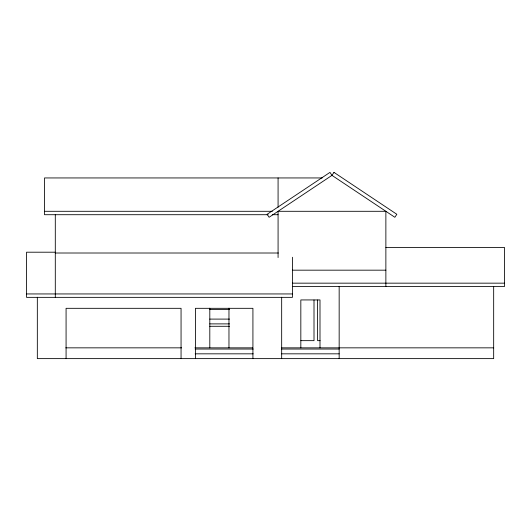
<?xml version="1.0" encoding="UTF-8"?>
<svg xmlns="http://www.w3.org/2000/svg" width="531" height="531" viewBox="0 0 531 531"><rect width="100%" height="100%" fill="white"/><g stroke="black" fill="none" stroke-linecap="round" stroke-linejoin="round"><path stroke-width="0.8" d="M322.178 177.945L44.518 177.945L44.518 214.71L268.135 214.71M44.518 211.298L272.277 211.298M272.277 214.71L278.078 214.71M385.871 247.419L504.45 247.419L504.45 286.574L292.422 286.574M55.297 252.205L26.55 252.205L26.55 297.353L292.448 297.353L292.448 257.256M55.297 253.008L278.35 253.008M292.422 270.173L385.871 270.173M292.422 283.162L504.45 283.162M26.55 293.942L292.448 293.942M209.805 309.513L229.518 309.513M209.805 319.098L229.518 319.098M209.805 323.89L229.518 323.89M209.805 326.286L229.518 326.286M300.865 340.656L314.007 340.656L314.007 300.028M320.067 340.656L317.604 340.656L317.604 300.028M65.758 347.845L181.655 347.845M194.904 347.845L252.617 347.845M281.669 347.845L493.671 347.845M195.156 349.04L253.201 349.04M281.669 349.04L339.163 349.04M195.156 353.832L253.201 353.832M281.669 353.832L339.163 353.832M493.671 286.481L493.671 358.624L37.329 358.624L37.329 297.26M385.871 286.574L385.871 211.298L278.078 211.298L278.078 257.555M339.163 286.481L339.163 358.624M320.001 347.845L320.001 299.935L300.831 299.935L300.831 347.845M281.669 297.26L281.669 358.624M278.078 177.945L278.078 207.229M252.922 358.624L252.922 308.319L195.435 308.319L195.435 358.624M228.967 308.192L228.967 347.845M209.805 308.192L209.805 347.845M181.058 358.624L181.058 308.319L66.076 308.319L66.076 358.624M55.297 214.604L55.297 297.353M333.966 172.376L331.975 175.369L269.104 217.279L267.113 214.292L329.983 172.376L331.975 175.369L394.845 217.279L396.836 214.292L333.966 172.376"/></g></svg>
